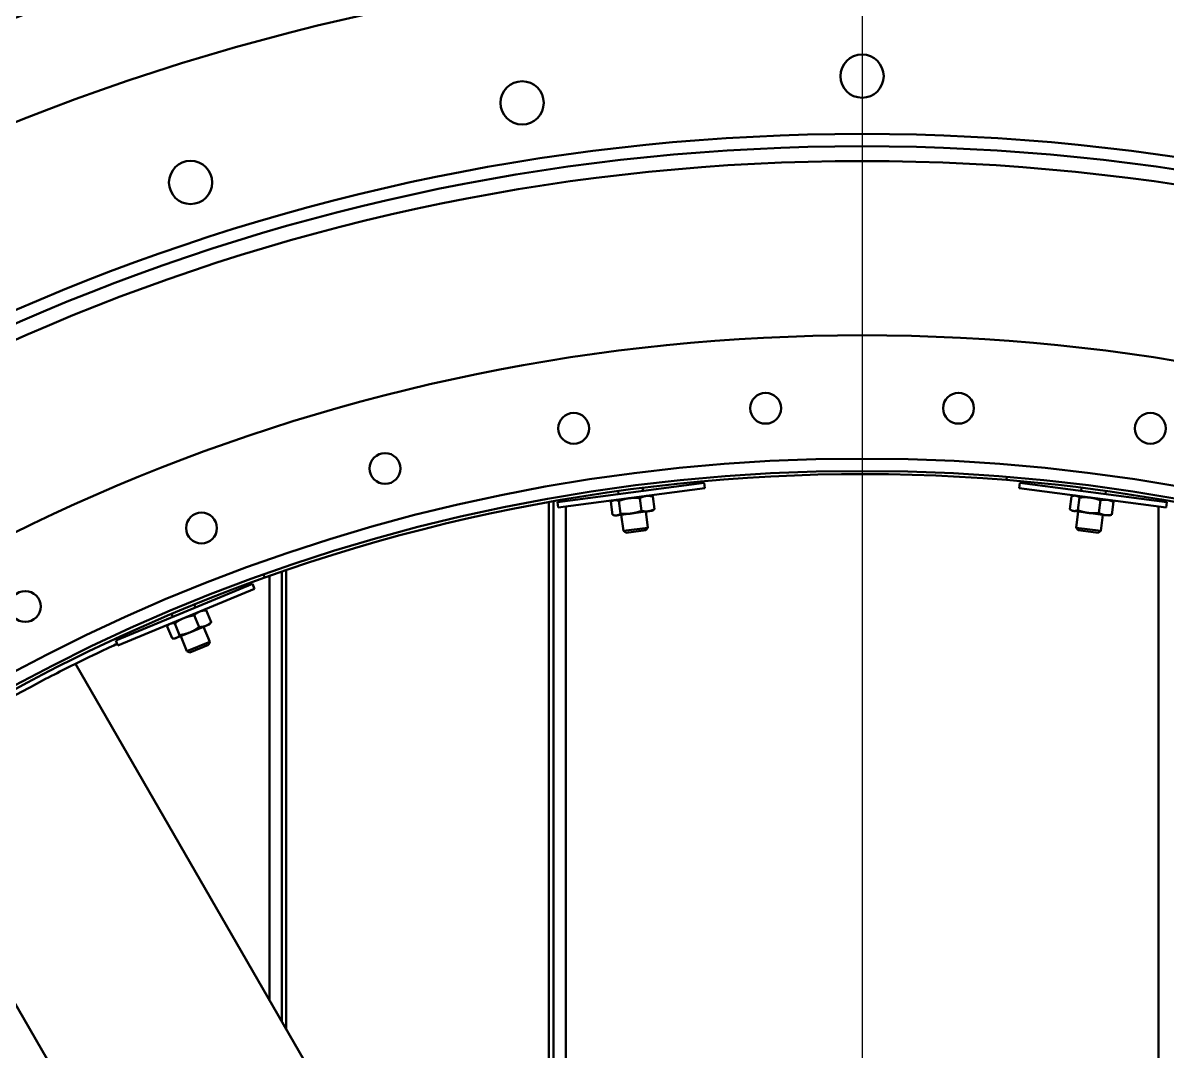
# Model space of a CAD drawing. Header units: inches. Extents: x 11 to 1621, y 11 to 1332.
# Drawn here: x 1230.2 to 1253.37, y 382.63 to 403.46 of the extents above; entities that cross this region are included whole.
import ezdxf

# ---------------------------------------------------------------- set-up
doc = ezdxf.new("R2010")
doc.units = ezdxf.units.IN
doc.header["$LTSCALE"] = 48
doc.header["$MEASUREMENT"] = 0
doc.linetypes.add('CHAIN', pattern=[0.7087, 0.4724, -0.0591, 0.1181, -0.0591])
for name, color, linetype, lineweight in [('Center Mark (ANSI)', 7, 'Continuous', 25), ('Centerline (ANSI)', 7, 'Continuous', 25), ('Visible (ANSI)', 7, 'Continuous', 50)]:
    doc.layers.add(name, color=color, linetype=linetype, lineweight=lineweight)

msp = doc.modelspace()

# ---------------------------------------------------------------- linework, layer by layer
at = {"layer": 'Center Mark (ANSI)', "linetype": 'CHAIN', "ltscale": 0.952448}
msp.add_line((1247.196979, 403.130235), (1247.196979, 313.630235), dxfattribs=at)
at = {"layer": 'Centerline (ANSI)', "linetype": 'CHAIN', "ltscale": 0.952448}
msp.add_line((1247.196963, 896.951101), (1247.196963, 271.446921), dxfattribs=at)
at = {"layer": 'Visible (ANSI)'}
for p, q in [((1244.002127, 394.139494), (1241.027793, 393.747916)), ((1244.002127, 394.139494), (1244.016407, 394.03103)), ((1250.127979, 394.26072), (1250.122891, 394.198428)), ((1250.391832, 394.139494), (1250.377552, 394.03103)), ((1253.366166, 393.747916), (1250.391832, 394.139494)), ((1244.016407, 394.03103), (1241.042072, 393.639452)), ((1242.258447, 393.976791), (1242.267099, 393.911074)), ((1242.754169, 394.042054), (1242.762821, 393.976337)), ((1242.901031, 393.884188), (1242.933545, 393.873937)), ((1253.351887, 393.639452), (1250.377552, 394.03103)), ((1251.492928, 393.884188), (1251.460414, 393.873937)), ((1251.63979, 394.042054), (1251.631138, 393.976337)), ((1252.135512, 393.976791), (1252.12686, 393.911074)), ((1240.855266, 323.006706), (1240.855266, 393.753764)), ((1240.946979, 322.990386), (1240.946979, 393.770084)), ((1241.027793, 393.747916), (1241.042072, 393.639452)), ((1241.196979, 393.77019), (1241.196979, 393.813325)), ((1241.196979, 323.100624), (1241.196979, 393.659846)), ((1242.107135, 393.752385), (1242.140928, 393.495703)), ((1242.157448, 393.786294), (1242.128695, 393.767977)), ((1242.271424, 393.774014), (1242.305217, 393.517332)), ((1242.697059, 393.83005), (1242.730852, 393.573368)), ((1242.958406, 393.864457), (1242.992199, 393.607775)), ((1251.435553, 393.864457), (1251.40176, 393.607775)), ((1251.599842, 393.842828), (1251.56605, 393.586146)), ((1252.025478, 393.786792), (1251.991685, 393.53011)), ((1252.236511, 393.786294), (1252.265264, 393.767977)), ((1252.286824, 393.752385), (1252.253031, 393.495703)), ((1253.196979, 393.813325), (1253.196979, 393.77019)), ((1253.196979, 393.659846), (1253.196979, 323.100624)), ((1253.366166, 393.747916), (1253.351887, 393.639452)), ((1242.198302, 393.475971), (1242.165789, 393.486223)), ((1242.198302, 393.475971), (1242.226603, 393.479697)), ((1242.226603, 393.479697), (1242.521566, 393.51853)), ((1242.322233, 393.492287), (1242.365134, 393.16642)), ((1242.521566, 393.51853), (1242.865056, 393.563751)), ((1242.817955, 393.55755), (1242.860856, 393.231684)), ((1242.865056, 393.563751), (1242.941886, 393.573866)), ((1242.941886, 393.573866), (1242.970638, 393.592183)), ((1251.452073, 393.573866), (1251.423321, 393.592183)), ((1251.452073, 393.573866), (1251.480374, 393.57014)), ((1251.480374, 393.57014), (1251.775336, 393.531308)), ((1251.576004, 393.55755), (1251.533103, 393.231684)), ((1251.775336, 393.531308), (1252.118827, 393.486086)), ((1252.071726, 393.492287), (1252.028825, 393.16642)), ((1252.118827, 393.486086), (1252.195657, 393.475971)), ((1252.195657, 393.475971), (1252.22817, 393.486223)), ((1242.365134, 393.16642), (1242.860856, 393.231684)), ((1242.820046, 393.180144), (1242.860856, 393.231684)), ((1251.533103, 393.231684), (1252.028825, 393.16642)), ((1251.573913, 393.180144), (1251.533103, 393.231684)), ((1242.417893, 393.1272), (1242.365134, 393.16642)), ((1242.820046, 393.180144), (1242.417893, 393.1272)), ((1251.976066, 393.1272), (1251.573913, 393.180144)), ((1251.976066, 393.1272), (1252.028825, 393.16642)), ((1235.100336, 392.220671), (1235.079298, 392.279524)), ((1235.446979, 392.342588), (1235.446979, 383.231832)), ((1235.538693, 383.072979), (1235.538693, 392.374179)), ((1234.855812, 392.094139), (1232.084173, 390.946088)), ((1234.855812, 392.094139), (1234.897677, 391.993066)), ((1235.196979, 383.664845), (1235.196979, 392.255062)), ((1234.897677, 391.993066), (1232.126039, 390.845016)), ((1233.675596, 391.677023), (1233.700962, 391.615784)), ((1233.213657, 391.485681), (1233.239022, 391.424443)), ((1233.675303, 391.457462), (1233.774379, 391.218272)), ((1233.858313, 391.562547), (1233.892371, 391.56106)), ((1233.918839, 391.558338), (1234.017915, 391.319148)), ((1233.125581, 391.229759), (1233.224656, 390.99057)), ((1233.165403, 391.275535), (1233.142371, 391.2504)), ((1233.278674, 391.293172), (1233.37775, 391.053983)), ((1233.311555, 390.997284), (1233.586416, 391.111135)), ((1233.586416, 391.111135), (1233.906499, 391.243718)), ((1233.862608, 391.225538), (1233.988388, 390.921878)), ((1233.906499, 391.243718), (1233.978093, 391.273373)), ((1233.978093, 391.273373), (1234.001124, 391.298508)), ((1232.084173, 390.946088), (1232.126039, 390.845016)), ((1232.133365, 390.966464), (1232.117424, 391.000948)), ((1232.117424, 391.000948), (1232.133365, 390.966464)), ((1232.117424, 391.000948), (1232.133365, 390.966464)), ((1233.285183, 390.98636), (1233.251124, 390.987847)), ((1233.285183, 390.98636), (1233.311555, 390.997284)), ((1233.400668, 391.034196), (1233.526448, 390.730536)), ((1233.526448, 390.730536), (1233.988388, 390.921878)), ((1233.962307, 390.861533), (1233.988388, 390.921878)), ((1233.58756, 390.706307), (1233.526448, 390.730536)), ((1233.962307, 390.861533), (1233.58756, 390.706307)), ((1239.083037, 376.933996), (1231.266646, 390.472382)), ((1235.185922, 374.683996), (1227.369532, 388.222382))]:
    msp.add_line(p, q, dxfattribs=at)
for centre, radius in [((1247.196979, 358.380235), 48.3125), ((1247.196979, 358.380235), 46.34375), ((1247.196979, 402.380235), 0.4375), ((1240.313863, 401.838522), 0.4375), ((1247.196979, 358.380235), 42.829288), ((1247.196979, 358.380235), 42.579288), ((1247.196979, 358.380235), 42.279288), ((1233.600232, 400.226722), 0.4375), ((1247.196979, 358.380235), 38.75), ((1245.243653, 395.65192), 0.3125), ((1249.150306, 395.65192), 0.3125), ((1241.358402, 395.243563), 0.3125), ((1253.035557, 395.243563), 0.3125), ((1247.196979, 358.380235), 36.25), ((1237.537119, 394.431325), 0.3125), ((1247.196979, 358.380235), 36), ((1233.821672, 393.224103), 0.3125), ((1230.252767, 391.635124), 0.3125)]:
    msp.add_circle(centre, radius, dxfattribs=at)
for start, end in [(85.33, 109.67), (49.67, 85.33), (109.67, 145.33)]:
    msp.add_arc((1247.196979, 358.380235), 35.9375, start, end, dxfattribs=at)
for points, weights in [([(1251.521229, 393.880462), (1251.483105, 393.885482), (1251.435553, 393.864457)], [1, 1.0379548493, 1]), ([(1242.185749, 393.79002), (1242.147625, 393.785001), (1242.107135, 393.752385)], [1, 1.0379548493, 1]), ([(1242.271424, 393.774014), (1242.223872, 393.795039), (1242.185749, 393.79002)], [1, 1.0379548493, 1]), ([(1242.480711, 393.828852), (1242.381942, 393.815849), (1242.271424, 393.774014)], [1, 1.0379548493, 1]), ([(1242.697059, 393.83005), (1242.57948, 393.841855), (1242.480711, 393.828852)], [1, 1.0379548493, 1]), ([(1242.824202, 393.874074), (1242.763556, 393.866089), (1242.697059, 393.83005)], [1, 1.0379548493, 1]), ([(1242.958406, 393.864457), (1242.884847, 393.882058), (1242.824202, 393.874074)], [1, 1.0379548493, 1]), ([(1242.933545, 393.873937), (1242.945464, 393.870179), (1242.958406, 393.864457)], [1.01477953359, 1.01005189042, 1]), ([(1251.599842, 393.842828), (1251.559352, 393.875443), (1251.521229, 393.880462)], [1, 1.0379548493, 1]), ([(1251.816191, 393.84163), (1251.717422, 393.854633), (1251.599842, 393.842828)], [1, 1.0379548493, 1]), ([(1252.025478, 393.786792), (1251.91496, 393.828627), (1251.816191, 393.84163)], [1, 1.0379548493, 1]), ([(1252.159682, 393.796409), (1252.099036, 393.804393), (1252.025478, 393.786792)], [1, 1.0379548493, 1]), ([(1252.286824, 393.752385), (1252.220328, 393.788424), (1252.159682, 393.796409)], [1, 1.0379548493, 1]), ([(1252.265264, 393.767977), (1252.275805, 393.761261), (1252.286824, 393.752385)], [1.01477953359, 1.01005189042, 1]), ([(1242.140928, 393.495703), (1242.18848, 393.474678), (1242.226603, 393.479697)], [1, 1.0379548493, 1]), ([(1242.226603, 393.479697), (1242.264727, 393.484716), (1242.305217, 393.517332)], [1, 1.0379548493, 1]), ([(1242.305217, 393.517332), (1242.422796, 393.505527), (1242.521566, 393.51853)], [1, 1.0379548493, 1]), ([(1242.521566, 393.51853), (1242.620335, 393.531533), (1242.730852, 393.573368)], [1, 1.0379548493, 1]), ([(1242.730852, 393.573368), (1242.804411, 393.555767), (1242.865056, 393.563751)], [1, 1.0379548493, 1]), ([(1242.865056, 393.563751), (1242.925702, 393.571735), (1242.992199, 393.607775)], [1, 1.0379548493, 1]), ([(1242.992199, 393.607775), (1242.981179, 393.598899), (1242.970638, 393.592183)], [1, 1.01005189042, 1.01477953359]), ([(1251.40176, 393.607775), (1251.442251, 393.575159), (1251.480374, 393.57014)], [1, 1.0379548493, 1]), ([(1251.480374, 393.57014), (1251.518497, 393.565121), (1251.56605, 393.586146)], [1, 1.0379548493, 1]), ([(1251.56605, 393.586146), (1251.676567, 393.544311), (1251.775336, 393.531308)], [1, 1.0379548493, 1]), ([(1251.775336, 393.531308), (1251.874105, 393.518305), (1251.991685, 393.53011)], [1, 1.0379548493, 1]), ([(1251.991685, 393.53011), (1252.058182, 393.49407), (1252.118827, 393.486086)], [1, 1.0379548493, 1]), ([(1252.118827, 393.486086), (1252.179473, 393.478102), (1252.253031, 393.495703)], [1, 1.0379548493, 1]), ([(1252.253031, 393.495703), (1252.24009, 393.489981), (1252.22817, 393.486223)], [1, 1.01005189042, 1.01477953359]), ([(1233.466636, 391.40031), (1233.374598, 391.362186), (1233.278674, 391.293172)], [1, 1.0379548493, 1]), ([(1233.675303, 391.457462), (1233.558675, 391.438433), (1233.466636, 391.40031)], [1, 1.0379548493, 1]), ([(1233.786719, 391.532892), (1233.730206, 391.509484), (1233.675303, 391.457462)], [1, 1.0379548493, 1]), ([(1233.918839, 391.558338), (1233.843232, 391.5563), (1233.786719, 391.532892)], [1, 1.0379548493, 1]), ([(1233.892371, 391.56106), (1233.904858, 391.560515), (1233.918839, 391.558338)], [1.01477953359, 1.01005189042, 1]), ([(1233.191775, 391.286458), (1233.15625, 391.271743), (1233.125581, 391.229759)], [1, 1.0379548493, 1]), ([(1233.278674, 391.293172), (1233.227301, 391.301174), (1233.191775, 391.286458)], [1, 1.0379548493, 1]), ([(1233.37775, 391.053983), (1233.494378, 391.073012), (1233.586416, 391.111135)], [1, 1.0379548493, 1]), ([(1233.586416, 391.111135), (1233.678454, 391.149259), (1233.774379, 391.218272)], [1, 1.0379548493, 1]), ([(1233.774379, 391.218272), (1233.849986, 391.22031), (1233.906499, 391.243718)], [1, 1.0379548493, 1]), ([(1233.906499, 391.243718), (1233.963012, 391.267126), (1234.017915, 391.319148)], [1, 1.0379548493, 1]), ([(1234.017915, 391.319148), (1234.009568, 391.307722), (1234.001124, 391.298508)], [1, 1.01005189042, 1.01477953359]), ([(1233.224656, 390.99057), (1233.27603, 390.982569), (1233.311555, 390.997284)], [1, 1.0379548493, 1]), ([(1233.311555, 390.997284), (1233.347081, 391.011999), (1233.37775, 391.053983)], [1, 1.0379548493, 1])]:
    msp.add_rational_spline(points, weights, degree=2, dxfattribs=at)
msp.add_open_spline([(1232.112208, 390.878405), (1232.111066, 390.877875), (1232.109904, 390.877336), (1232.037918, 390.843912), (1231.899188, 390.779422), (1231.503063, 390.589404), (1231.24947, 390.46555), (1230.655859, 390.163649), (1230.320153, 389.987447), (1229.78943, 389.696363), (1229.608267, 389.595012), (1229.244854, 389.387435), (1229.063454, 389.281687), (1228.706223, 389.069266), (1228.531241, 388.963089), (1228.018949, 388.646513), (1227.706376, 388.445152), (1227.173852, 388.093163), (1226.959536, 387.946455), (1226.708596, 387.772786), (1226.637375, 387.722889), (1226.595101, 387.69315)], degree=3, knots=[1.5358627, 1.5358627, 1.5358627, 1.5358627, 1.587600717, 1.587600717, 4.689893262, 4.689893262, 7.786393195, 7.786393195, 10.933458792, 10.933458792, 12.523245516, 12.523245516, 14.115322635, 14.115322635, 15.711395981, 15.711395981, 18.960085674, 18.960085674, 22.223031188, 22.223031188, 24.353625932, 24.353625932, 24.353625932, 24.353625932], dxfattribs=at)

doc.saveas('drawing.dxf')
